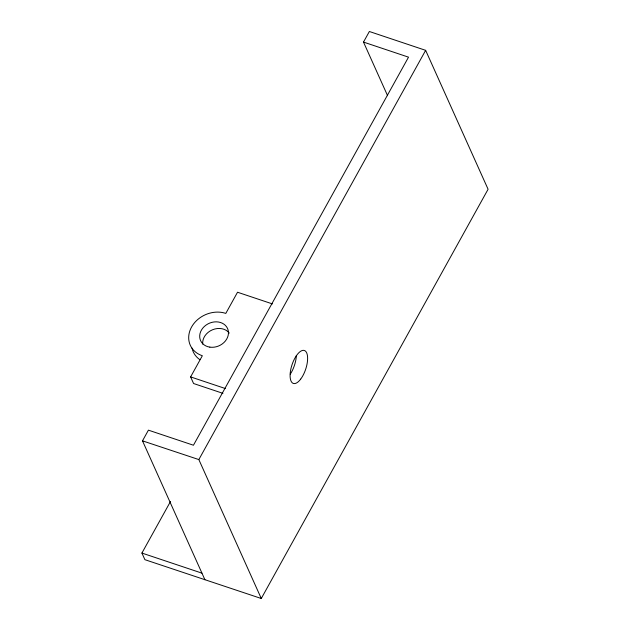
<?xml version="1.0" encoding="UTF-8"?>
<svg xmlns="http://www.w3.org/2000/svg" width="630" height="630" viewBox="0 0 630 630"><rect width="100%" height="100%" fill="white"/><g stroke="black" fill="none" stroke-linecap="round" stroke-linejoin="round"><path stroke-width="0.94" d="M204.931 579.765L142.498 440.85L148.42 430.156L193.449 445.229L408.523 57.157L363.494 42.084L369.361 31.5L425.644 50.337L488.085 189.26L261.277 598.5L144.892 559.676L141.915 553.061L170.478 501.527M222.933 393.348L193.583 383.52L190.614 376.905L202.34 355.737A26.074 21.664 -24.2 0 1 191.559 327.033A26.074 21.664 -24.2 0 1 225.808 313.401L237.534 292.233L272.388 303.904M261.277 598.5L198.844 459.577L425.644 50.337M142.498 440.85L198.844 459.577M190.614 376.905L225.469 388.576M141.915 553.061L201.962 573.15M363.494 42.084L387.6 95.721M202.726 344.122A14.774 12.277 -24.2 0 1 212.475 329.789A14.774 12.277 -24.2 0 1 229.296 333.073M199.883 359.683A26.074 21.664 -24.2 0 1 192.04 348.099M296.352 355.399A17.38 7.19 -71.5 0 1 290.288 374.125M209.845 347.138A14.774 12.277 -24.2 0 0 228.099 330.041A14.774 12.277 -24.2 0 0 204.277 326.529A14.774 12.277 -24.2 0 0 209.845 347.138M300.66 379.142A17.38 7.19 -71.5 0 0 305.385 351.06A17.38 7.19 -71.5 0 0 290.524 370.716A17.38 7.19 -71.5 0 0 300.66 379.142"/></g></svg>
